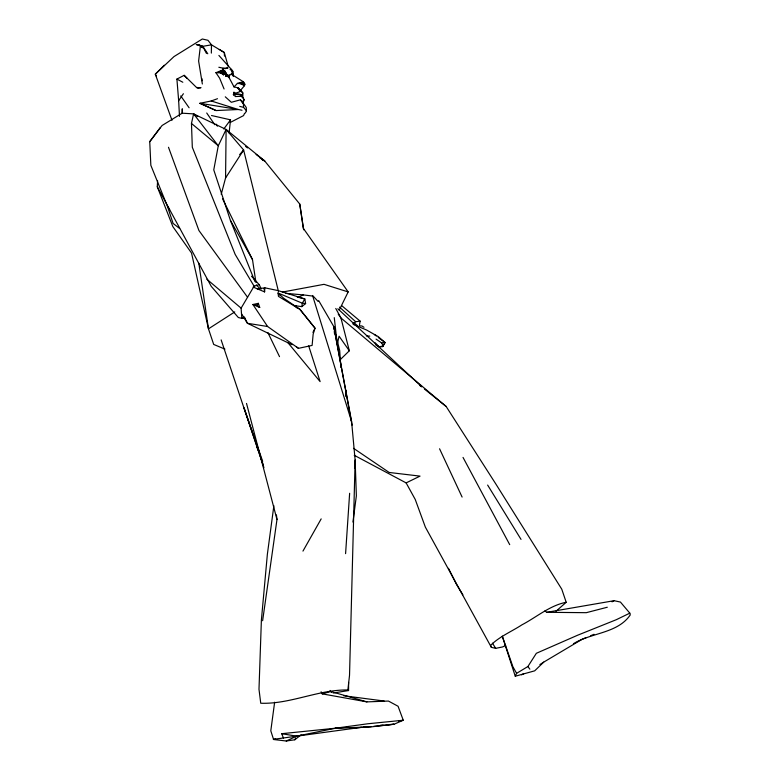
<?xml version="1.0" encoding="UTF-8"?>
<svg xmlns="http://www.w3.org/2000/svg" width="780" height="780" viewBox="0 0 780 780"><rect width="100%" height="100%" fill="white"/><g stroke="black" fill="none" stroke-linecap="round" stroke-linejoin="round"><path stroke-width="1.17" d="M223.285 69.722L223.275 73.291L224.162 74.5C224.016 72.511 219.745 70.405 221.9 73.856M333.177 693.01L348.572 690.553L348.592 682.402M221.227 194.298L225.566 177.986L226.112 129.46L193.596 113.88L182.189 113.188L162.094 125.482L149.74 141.677L150.842 165.301L167.476 206.427L173.082 223.431L179.624 228.472M211.341 53.099L211.487 44.83L207.968 40.297L202.322 39L173.999 56.579L155.308 74.178L171.99 120.305M182.149 113.392L182.267 108.781L182.374 113.422M242.863 98.026L242.853 92.976L238.466 88.004L237.52 87.74L239.382 89.992L239.411 89.154L237.52 87.74L234.019 86.902L229.096 77.639L226.444 74.665L224.689 70.824L223.07 69.868L215.914 72.696L219.648 78.215L224.075 88.988M224.932 349.128L213.691 344.438L208.465 328.848L191.529 253.042L172.848 226.59L157.287 186.791L157.589 180.736M218.897 55.429L231.328 69.342L232.694 72.696C224.825 79.823 229.846 74.675 223.041 70.678L219.18 71.721L225.284 71.585L223.041 70.678L224.689 70.824L219.18 71.721M345.589 553.654L349.635 493.291M253.169 287.05L264.586 291.905L264.869 287.82L278.002 290.579L304.824 298.945L305.604 303.576L301.831 306.628L293.709 305.536M354.549 468.458L355.134 459.995L351.595 421.551L333.801 326.576L318.659 300.573M223.772 74.217L222.329 72.326L222.631 73.671L223.353 72.92L222.329 72.326L223.031 74.1M229.096 132.922L230.539 119.837L211.507 115.508M348.572 690.553L347.88 689.959L349.528 675.246L355.134 459.995L356.363 495.846L352.94 522.073M228.169 66.271L224.279 52.494L211.487 44.83L202.761 46.332L196.189 44.489L200.441 45.552L198.617 61.035L202.351 83.996M223.099 74.119L222.534 72.384L223.948 74.617L223.899 73.691L221.51 72.852L223.109 73.661L221.345 72.101L223.607 73.369L223.489 74.276L223.899 73.691L222.271 72.559M273.868 505.752L267.365 554.288L261.388 620.081L258.989 689.267L260.744 703.238C290.443 704.291 318.113 689.559 347.88 689.959M274.638 702.205L270.796 730.821L273.585 739.518L286.26 741L294.801 739.781L301.119 734.799M301.831 306.628L302.308 303.206L304.824 298.945L297.268 297.092M262.626 620.714L276.978 519.548L276.432 514.917M359.375 325.465L360.106 321.116L341.581 305.546M231.328 69.342L232.957 71.74L232.333 70.346L233.347 76.245L232.401 74.314L232.206 70.775M202.478 47.668L202.761 46.332L198.919 44.928L202.478 47.668L200.441 45.552M244.949 318.142L241.829 318.367L241.108 308.149L254.095 286.192L235.16 254.397L192.309 147.254L191.47 123.464L193.596 113.88L197.662 116.561M337.34 343.951L339.076 336.18L349.323 350.785L339.758 360.155M223.373 74.987L223.636 73.934M242.755 84.454L243.282 82.358L244.881 84.25L244.471 85.683L240.016 90.987M335.702 338.101L336.307 335.839L334.269 317.635M245.388 113.032L246.431 110.76L246.256 107.484L242.941 102.804L244.208 99.655L243.184 97.9L241.429 96.32L235.189 96.544L234.721 94.438L233.873 93.892L233.961 92.332L235.463 93.288L241.332 91.133M244.598 113.256L243.555 115.606L230.197 122.489M586.404 637.504L582.056 639.327L543.689 662.142L534.7 670.829L515.268 676.231L516.614 673.335L527.894 666.529L536.357 653.289L577.6 635.232L616.278 619.71L629.811 613.148L630.259 614.933C617.565 633.535 591.406 632.541 573.437 643.715M294.801 739.781L295.678 737.909M242.336 84.357L243.282 82.358M303.693 229.817L299.764 204.067L264.654 160.924L226.112 129.46L218.283 145.772L213.759 169.884L230.431 220.438L254.963 281.58M339.241 310.108L348.173 291.915L303.303 228.306L299.764 204.067M312.936 332.407L315.023 328.175L299.881 309.319L283.715 298.291L278.031 292.997L278.479 296.39L299.881 309.319L315.023 328.175L313.17 334.103L312.107 345.413L298.477 348.338L267.589 326.498L252.905 304.512L258.326 303.332L259.73 307.456L252.905 304.512L256.786 305.37L259.73 307.456M353.418 324.5L366.424 329.94L378.251 336.609L385.047 342.547L382.678 346.613L379.031 346.837L375.94 345.052M302.962 551.099L321.175 518.885M382.678 346.613L385.047 342.547L378.241 337.438M225.566 177.986L243.623 149.984L226.112 129.46M179.488 116.376L178.659 100.718L183.397 93.727M223.792 129.012L230.539 119.837M149.74 141.677L160.417 127.384M256.786 305.37L258.326 303.332M239.674 154.606L243.623 149.984L278.489 291.554M234.019 86.902L237.412 83.401L240.308 82.524L243.506 81.88L244.881 84.25M243.019 100.835L244.208 99.655M164.326 65.218L155.308 74.178L156.448 76.235M338.227 314.106L340.948 317.967L446.15 406.477L495.768 483.883L561.766 589.183L566.202 602.287L556.042 611.218M221.793 71.068L223.07 69.868L223.226 70.951L221.569 70.999L224.474 71.224L220.643 72.91L215.914 72.696M226.609 76.264L227.546 75.913L227.809 76.518L225.683 76.031L228.004 76.274L225.225 71.926L226.902 75.992L227.809 76.518L226.444 74.665L228.423 75.475L229.096 77.639L229.369 74.88L227.819 75.835L228.599 75.865M235.463 93.288L233.873 93.892L234.721 94.438L233.347 94.468C236.262 94.565 239.772 93.678 242.171 96.203L242.444 97.558M237.412 83.401L240.669 83.733L244.471 85.683L243.428 84.406L243.506 81.88L232.021 74.607L233.093 75.104L232.694 72.696M352.765 323.885L355.68 321.74L360.106 321.116M257.244 288.951L264.869 287.82M234.751 311.932L208.465 328.848L198.832 263.348M539.906 664.55L543.689 662.142M612.027 601.828L614.104 600.697L620.432 602.062L629.811 613.148M521.547 674.837L523.682 673.735M178.659 100.718L176.904 79.082L184.168 75.329L196.56 87.506L198.013 88.335L201.025 87.672L196.56 87.506M354.218 455.267L406.127 482.898L420.03 476.122L389.171 472.465L353.535 448.315M286.26 741L296.634 736.164L335.702 728.188L367.79 723.772L403.26 720.233L398.073 706.261L388.44 701.054L366.922 701.883L322.247 693.868L321.077 691.782M221.569 70.999L224.474 71.224L221.237 72.072L220.643 72.91L224.874 74.178L227.653 76.333M298.058 297.326L303.361 294.908L313.209 296.137L318.084 301.431M505.684 645.508L502.486 646.971L495.661 648.346L491.361 647.341L425.363 527.124L415.233 499.444L406.127 482.898M590.743 635.681L594.009 634.306M242.024 110.243L238.329 109.502L216.089 110.555L199.894 103.291L211.224 100.971L217.503 98.709M254.095 286.192L259.223 284.671L261.271 288.971M242.941 102.804L240.435 99.811L231.328 102.297L225.284 96.817M322.247 693.868L330.847 691.519L366.922 701.883M607.298 607.24L586.297 612.68L546.8 612.31L544.859 610.954M398.814 721.237L403.26 720.233L394.017 724.25L371.124 726.882L335.702 728.188L281.697 733.697L283.433 737.977L361.442 727.321M282.36 292.071L324.012 284.329L348.173 291.915M546.8 612.31L614.104 600.697M283.433 737.977L273.37 739.342L275.632 739.03M363.802 726.97L366.161 726.619M234.458 94.653L237.218 94.253M371.183 726.629L349.606 728.383M373.581 726.375L394.017 724.25L386.734 724.737M222.68 68.406L228.062 67.88L225.166 68.65L218.839 67.255M335.702 728.188L347.851 727.37M380.659 725.146L383.087 724.99M376.058 339.105L381.401 342.761L385.047 342.547M566.202 602.287C549.978 605.377 536.455 617.233 521.986 624.8C511.592 631.585 499.629 636.46 490.708 645.255L491.361 647.341M241.976 317.665L244.413 317.762M359.736 325.855L361.93 325.972L363.977 327.298M225.791 75.904L226.902 75.992L225.566 74.734L227.633 76.606M366.385 335.868L369.769 336.141M285.802 293.358L303.361 294.908M305.604 303.576L302.308 303.206L278.031 292.997L280.439 295.649M343.57 695.74L384.189 701.025M267.589 326.498L247.455 323.3L241.771 314.135M281.697 733.697L296.634 736.164M224.874 74.178L220.643 72.91L222.144 71.819L223.694 72.618L224.289 74.431M237.9 93.931L242.083 94.663L242.453 96.369M241.829 318.367L238.329 317.509L211.253 286.377L157.287 186.791M239.752 106.392L243.555 107.357L246.431 110.76M211.224 100.971L238.329 109.502L199.894 103.291L216.089 110.555M228.004 76.274L226.444 74.665M222.865 72.715L223.255 73.261L222.329 72.326M292.061 344.74L247.455 323.3L244.208 316.865M176.904 79.082L182.812 82.241M222.212 73.174L224.445 74.373M230.1 69.498L232.089 70.658M219.287 49.433L224.279 52.494L224.464 56.043M259.574 157.57L264.654 160.924L261.524 159.159L264.654 160.924L256.084 154.421M296.419 346.837L298.477 348.338M419.552 385.33L421.512 386.753M374.351 334.523L376.301 335.975M245.622 146.464L247.523 147.907M424.388 388.996L446.15 406.477M191.47 123.464L218.283 145.772L193.596 113.88M206.807 279.181L241.108 308.149M354.159 322.832L357.532 325.748M339.544 307.135L355.68 321.74M337.837 308.744L421.61 386.646M374.868 342.635L379.031 346.837L383.36 345.891L381.401 342.761M256.298 284.915L260.052 288.795M184.168 75.329L187.239 78.517M251.492 276.218L259.223 284.671M239.411 89.154L242.853 92.976M287.703 342.44L320.112 381.605L308.675 345.862M232.401 74.314L231.738 73.447L232.021 74.607M527.894 666.529L529.854 669.172M223.304 74.159L223.694 74.685M247.582 297.277L198.929 230.529L168.49 147.264M167.476 206.427L169.582 209.391M330.057 690.446L331.441 692.396M180.765 95.92L189.101 107.767M240.435 99.811L243.428 104.111L243.555 107.357M206.72 113.002L214.832 124.751M207.782 53.781L202.761 46.332L206.407 53.352M487.627 485.062L521.02 539.389M462.891 594.828L456.583 584.542L448.461 568.308M492.502 643.198L495.661 648.346M216.157 124.176L217.386 126.194M223.607 73.369L224.153 74.422L223.811 73.651M516.614 673.335L512.908 666.783L502.378 636.383M230.431 220.438L252.496 259.603L255.938 282.506M335.761 308.461L340.948 317.967L349.323 350.785M463.027 457.421L509.71 544.654M222.524 198.724L252.496 259.603M267.862 332.553L279.523 356.655M238.466 88.004L239.382 89.992M439.569 448.783L462.101 497.065M221.149 339.904L263.933 467.639M262.665 461.331L243.994 407.843L263.172 464.656M502.281 636.178L515.268 676.231M295.756 305.506L296.498 307.808M312.546 295.503L351.595 421.551M246.519 403.426L276.978 519.548M335.77 334.708L339.69 350.464L340.86 367.331M256.698 445.107L257.751 449.826M352.082 425.139L333.801 326.576L334.045 328.975M264.108 288.366L264.586 291.905M334.279 331.383L334.523 333.791M201.952 78.673L202.098 80.798M346.135 396.337L345.988 390.312L345.998 396.396M233.961 92.332L233.464 94.936L233.961 92.332M222.885 72.638L221.432 71.74L222.885 72.638M223.304 72.94L222.28 72.355L223.304 72.94M243.428 84.406L240.669 83.733L240.308 82.524L243.428 84.406"/></g></svg>
